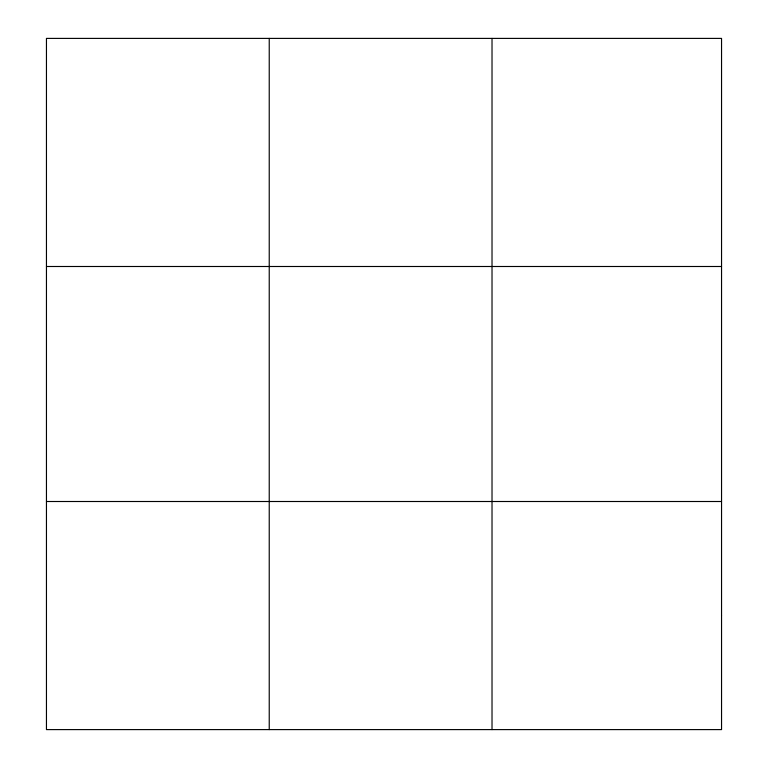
<?xml version="1.0" encoding="UTF-8"?>
<svg xmlns="http://www.w3.org/2000/svg" width="768" height="768" viewBox="0 0 768 768"><rect width="100%" height="100%" fill="white"/><g stroke="black" fill="none" stroke-linecap="round" stroke-linejoin="round"><path stroke-width="1.15" d="M269.232 729.6L269.232 38.4M492.019 729.6L492.019 38.4M46.454 266.496L721.546 266.496M46.454 501.504L721.546 501.504M721.546 615.552L721.546 729.6L46.454 729.6L46.454 38.4L721.546 38.4L721.546 615.552"/></g></svg>
